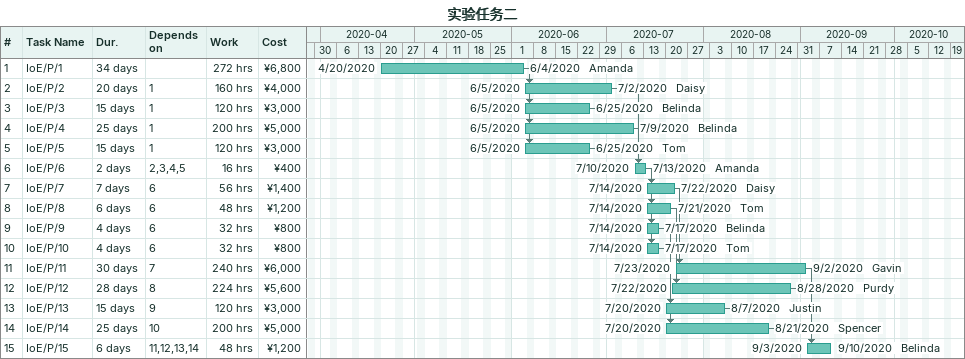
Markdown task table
实验任务二

| ID | Task | Duration | Start | Finish | Predecessors | Resources | Work (h) | Cost (¥) |
|---|---|---|---|---|---|---|---|---|
| 1 | IoE/P/1 | 34d | 2020-04-20 | 2020-06-04 |  | Amanda | 272 | 6800 |
| 2 | IoE/P/2 | 20d | 2020-06-05 | 2020-07-02 | 1 | Daisy | 160 | 4000 |
| 3 | IoE/P/3 | 15d | 2020-06-05 | 2020-06-25 | 1 | Belinda | 120 | 3000 |
| 4 | IoE/P/4 | 25d | 2020-06-05 | 2020-07-09 | 1 | Belinda | 200 | 5000 |
| 5 | IoE/P/5 | 15d | 2020-06-05 | 2020-06-25 | 1 | Tom | 120 | 3000 |
| 6 | IoE/P/6 | 2d | 2020-07-10 | 2020-07-13 | 2, 3, 4, 5 | Amanda | 16 | 400 |
| 7 | IoE/P/7 | 7d | 2020-07-14 | 2020-07-22 | 6 | Daisy | 56 | 1400 |
| 8 | IoE/P/8 | 6d | 2020-07-14 | 2020-07-21 | 6 | Tom | 48 | 1200 |
| 9 | IoE/P/9 | 4d | 2020-07-14 | 2020-07-17 | 6 | Belinda | 32 | 800 |
| 10 | IoE/P/10 | 4d | 2020-07-14 | 2020-07-17 | 6 | Tom | 32 | 800 |
| 11 | IoE/P/11 | 30d | 2020-07-23 | 2020-09-02 | 7 | Gavin | 240 | 6000 |
| 12 | IoE/P/12 | 28d | 2020-07-22 | 2020-08-28 | 8 | Purdy | 224 | 5600 |
| 13 | IoE/P/13 | 15d | 2020-07-20 | 2020-08-07 | 9 | Justin | 120 | 3000 |
| 14 | IoE/P/14 | 25d | 2020-07-20 | 2020-08-21 | 10 | Spencer | 200 | 5000 |
| 15 | IoE/P/15 | 6d | 2020-09-03 | 2020-09-10 | 11, 12, 13, 14 | Belinda | 48 | 1200 |
